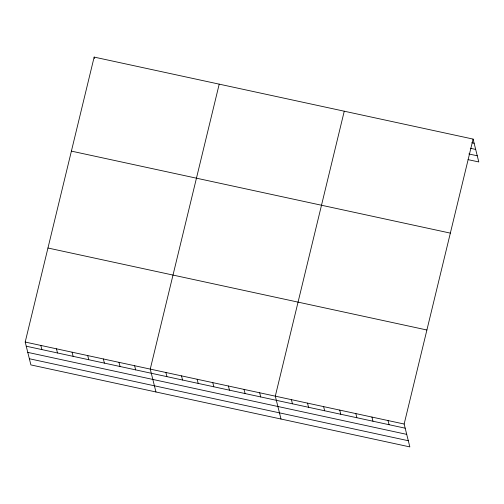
<?xml version="1.0" encoding="UTF-8"?>
<svg xmlns="http://www.w3.org/2000/svg" width="504" height="504" viewBox="0 0 504 504"><rect width="100%" height="100%" fill="white"/><g stroke="black" fill="none" stroke-linecap="round" stroke-linejoin="round"><path stroke-width="0.76" d="M473.099 139.085L404.145 424.034L409.846 446.909L30.901 364.915L25.2 342.046L94.153 57.091L473.099 139.085L478.8 161.954L468.065 159.636M219.208 84.149L150.249 369.098L155.957 391.973M344.257 111.208L275.304 396.157L281.005 419.032M471.832 142.745L474.132 143.243M470.308 148.258L475.675 149.417M468.827 153.959L477.263 155.78M71.398 151.124L450.343 233.119M47.956 248.012L426.901 330M25.2 342.046L404.145 424.034M26.239 346.204L405.178 428.192M27.777 352.378L406.722 434.372M29.364 358.741L408.309 440.729M388.036 420.55L389.075 424.708M371.933 417.066L372.973 421.224M355.83 413.582L356.864 417.74M339.721 410.099L340.761 414.256M323.618 406.615L324.658 410.773M307.516 403.131L308.549 407.289M291.406 399.647L292.446 403.799M259.673 392.78L260.707 396.931M244.043 389.397L245.076 393.555M228.407 386.014L229.446 390.172M212.776 382.631L213.816 386.789M197.146 379.247L198.185 383.405M181.516 375.864L182.549 380.022M94.153 57.091L94.5 58.477M165.885 372.481L166.918 376.639M134.618 365.721L135.658 369.879M118.988 362.338L120.028 366.496M103.358 358.955L104.391 363.113M87.728 355.572L88.761 359.73M72.097 352.189L73.13 356.347M56.461 348.806L57.5 352.964M40.83 345.423L41.87 349.581"/></g></svg>
